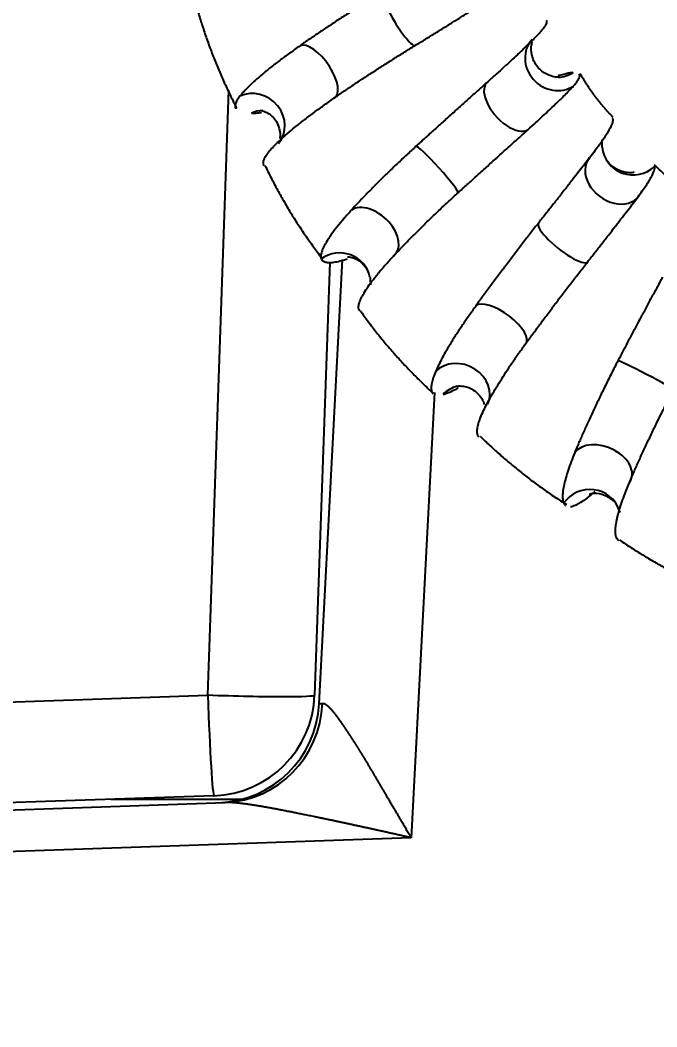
# Model space of a CAD drawing. Header units: millimetres. Extents: x 6110 to 6704, y -2661 to -1821.
# Drawn here: x 6585.83 to 6593.45, y -2432.58 to -2420.53 of the extents above; entities that cross this region are included whole.
import ezdxf

# ---------------------------------------------------------------- set-up
doc = ezdxf.new("R2010")
doc.units = ezdxf.units.MM
doc.header["$LTSCALE"] = 0.1
doc.linetypes.add('HIDDEN2', pattern=[4.7625, 3.175, -1.5875])
doc.layers.add('1', color=4, linetype='HIDDEN2', lineweight=13)
doc.layers.add('DIM', color=3, linetype='Continuous', lineweight=9)
doc.styles.get("Standard").update_dxf_attribs({"font": 'arial.ttf'})
doc.dimstyles.new('ISO-25', dxfattribs={"dimtxt": 2.5, "dimasz": 2.5, "dimexe": 1.25, "dimexo": 0.625, "dimtad": 1, "dimlfac": 5, "dimtxsty": 'Standard', "dimcen": 2.5, "dimadec": 0, "dimazin": 0, "dimtfac": 1, "dimtmove": 0, "dimatfit": 3, "dimfxl": 1, "dimarcsym": 0})

# ---------------------------------------------------------------- blocks, each defined once
blk = doc.blocks.new('*D44')
at = {"layer": 'Defpoints', "color": 0, "transparency": 16777216}
for p in [(6511.558, -2398.849), (6619.617, -2532.542), (6619.617, -2547.836)]:
    blk.add_point(p, dxfattribs=at)
at = {"layer": 'DIM', "color": 0, "lineweight": -2, "transparency": 16777216}
for p, q in [((6511.558, -2399.474), (6511.558, -2549.086)), ((6619.617, -2533.167), (6619.617, -2549.086)), ((6516.558, -2547.836), (6614.617, -2547.836))]:
    blk.add_line(p, q, dxfattribs=at)
at = {"layer": 'DIM', "color": 0, "transparency": 16777216}
for points in [[(6516.558, -2547.003), (6516.558, -2548.669), (6511.558, -2547.836)], [(6614.617, -2547.003), (6614.617, -2548.669), (6619.617, -2547.836)]]:
    blk.add_solid(points, dxfattribs=at)
at = {"layer": 'DIM', "color": 0, "transparency": 16777216, "insert": (6565.588, -2544.206), "char_height": 5, "attachment_point": 5, "bg_fill": 3, "box_fill_scale": 1.1, "bg_fill_color": 256, "bg_fill_true_color": 13158600, "bg_fill_transparency": 0}
blk.add_mtext('432,2', dxfattribs=at)

msp = doc.modelspace()

# ---------------------------------------------------------------- hatches: boundary and pattern name
at = {"layer": 'DIM'}
h = msp.add_hatch(dxfattribs=at)
h.set_pattern_fill('ANSI31', color=2)
edge = h.paths.add_edge_path()
edge.add_line((6619.617, -2595.98), (6619.617, -1962.206))
edge.add_line((6634.617, -1966.11), (6619.617, -1966.11))
edge.add_line((6634.617, -2610.98), (6634.617, -1966.11))
edge.add_line((6634.617, -2610.98), (6184.457, -2610.98))
edge.add_line((6619.617, -2595.98), (6184.457, -2595.98))
edge.add_line((6184.457, -2610.98), (6184.457, -2595.98))

# ---------------------------------------------------------------- linework, layer by layer
at = {"layer": '1', "color": 7, "linetype": 'Continuous', "lineweight": -3}
for p, q in [((6592.271, -2421.214), (6592.269, -2421.214)), ((6588.073, -2428.607), (6588.325, -2421.371)), ((6589.534, -2423.428), (6589.353, -2428.607)), ((6589.407, -2428.713), (6589.686, -2423.395)), ((6591.06, -2424.913), (6591.059, -2424.913)), ((6590.789, -2424.987), (6590.51, -2430.315)), ((6542.084, -2430.213), (6588.073, -2428.607)), ((6588.147, -2429.812), (6542.158, -2431.418)), ((6542.851, -2431.48), (6588.283, -2429.894)), ((6586.912, -2429.855), (6588.479, -2429.855)), ((6590.51, -2430.315), (6542.842, -2431.98))]:
    msp.add_line(p, q, dxfattribs=at)
for centre, end in [((6588.104, -2428.563), 358), ((6588.159, -2428.647), 357)]:
    msp.add_arc(centre, 1.25, 272, end, dxfattribs=at)
for centre, major_axis, ratio, start_param, end_param in [((6590.362, -2420.514), (0.195, -0.32), 0.170261, 3.117805, 6.266285), ((6589.38, -2421.152), (0.214, -0.308), 0.431989, 6.214236, 9.336322), ((6592.231, -2421.017), (0.275, -0.255), 0.912698, 3.141985, 6.066015), ((6592.254, -2420.839), (-0.015, 0.375), 0.970753, 3.141966, 3.654441), ((6591.667, -2421.554), (0.25, -0.279), 0.510685, 3.057272, 6.217631), ((6588.635, -2421.766), (0.288, -0.24), 0.91804, 6.280024, 9.013777), ((6588.74, -2421.988), (-0.008, 0.375), 0.91914, 0.003254, 0.40393), ((6590.818, -2422.319), (0.252, -0.278), 0.07939, 6.269675, 9.409437), ((6593.166, -2422.012), (0.373, 0.04), 0.990036, 3.139235, 5.361097), ((6592.934, -2422.411), (0.297, -0.229), 0.760283, 2.998728, 6.172296), ((6590.041, -2423.082), (0.276, -0.254), 0.634946, 6.156154, 9.271965), ((6592.327, -2423.19), (0.295, -0.232), 0.248989, 3.106574, 6.255038), ((6589.649, -2423.685), (0.366, 0.08), 0.983504, 6.282186, 8.263334), ((6591.58, -2424.178), (0.303, -0.22), 0.388475, 6.223248, 9.350492), ((6591.085, -2424.972), (0.341, -0.156), 0.859711, 0.000166, 2.825159), ((6593.316, -2424.781), (0.333, -0.173), 0.038319, 6.274939, 9.411703), ((6591.146, -2425.278), (-0.087, 0.365), 0.954281, 0.000129, 0.549041), ((6592.794, -2425.883), (0.346, -0.144), 0.661874, 6.150664, 9.267589), ((6592.642, -2426.514), (0.356, 0.119), 0.974762, 6.282627, 8.509106), ((6588.104, -2428.563), (0.044, -1.249), 0.025914, 4.746412, 6.283185), ((6588.104, -2428.563), (-1.249, 0.044), 0.03575, 1.547331, 3.141593), ((6588.239, -2428.644), (-0.044, 1.249), 0.96775, 3.141593, 4.628612)]:
    msp.add_ellipse(centre, major_axis=major_axis, ratio=ratio, start_param=start_param, end_param=end_param, dxfattribs=at)
for points, knots in [([(6590.169, -2420.193), (6590.125, -2420.219), (6590.082, -2420.245), (6589.996, -2420.299), (6589.91, -2420.352), (6589.782, -2420.433), (6589.698, -2420.488), (6589.645, -2420.522), (6589.635, -2420.529), (6589.613, -2420.543), (6589.603, -2420.55), (6589.572, -2420.57), (6589.551, -2420.584), (6589.489, -2420.625), (6589.408, -2420.679), (6589.291, -2420.759), (6589.215, -2420.811), (6589.178, -2420.837)], [0, 0, 0, 0, 0.125, 0.125, 0.25, 0.375, 0.5, 0.5, 0.53125, 0.53125, 0.5625, 0.5625, 0.625, 0.625, 0.75, 0.875, 1, 1, 1, 1]), ([(6590.556, -2420.834), (6590.599, -2420.809), (6590.64, -2420.783), (6590.722, -2420.733), (6590.803, -2420.683), (6590.92, -2420.611), (6590.996, -2420.563), (6591.042, -2420.534), (6591.051, -2420.528), (6591.07, -2420.517), (6591.079, -2420.511), (6591.106, -2420.494), (6591.124, -2420.482), (6591.177, -2420.449), (6591.245, -2420.406), (6591.341, -2420.344), (6591.401, -2420.305), (6591.429, -2420.287)], [0, 0, 0, 0, 0.125, 0.125, 0.25, 0.375, 0.5, 0.5, 0.53125, 0.53125, 0.5625, 0.5625, 0.625, 0.625, 0.75, 0.875, 1, 1, 1, 1]), ([(6592.126, -2420.532), (6592.127, -2420.535), (6592.128, -2420.538), (6592.129, -2420.543), (6592.129, -2420.544), (6592.129, -2420.548), (6592.129, -2420.549), (6592.129, -2420.555), (6592.128, -2420.559), (6592.125, -2420.571), (6592.117, -2420.59), (6592.096, -2420.623), (6592.076, -2420.649), (6592.058, -2420.669), (6592.049, -2420.68), (6592.039, -2420.691), (6592.031, -2420.699), (6592.028, -2420.703), (6592.024, -2420.707)], [0, 0, 0, 0, 0.097493, 0.097493, 0.142618, 0.142618, 0.187743, 0.187743, 0.277994, 0.277994, 0.458496, 0.638997, 0.819499, 0.819499, 0.909749, 0.954875, 0.954875, 1, 1, 1, 1]), ([(6592.024, -2420.707), (6592.009, -2420.722), (6591.976, -2420.756), (6591.919, -2420.812), (6591.876, -2420.854), (6591.847, -2420.882), (6591.841, -2420.887), (6591.829, -2420.898), (6591.812, -2420.915), (6591.793, -2420.933), (6591.755, -2420.968), (6591.703, -2421.017), (6591.618, -2421.095), (6591.557, -2421.15), (6591.511, -2421.192), (6591.495, -2421.206), (6591.462, -2421.235), (6591.446, -2421.25), (6591.429, -2421.265)], [0, 0, 0, 0, 0.125, 0.25, 0.375, 0.375, 0.40625, 0.40625, 0.4375, 0.5, 0.5, 0.625, 0.75, 0.875, 0.875, 0.9375, 0.9375, 1, 1, 1, 1]), ([(6592.269, -2421.214), (6592.259, -2421.217), (6592.228, -2421.214), (6592.126, -2421.186), (6592.009, -2421.095), (6591.944, -2420.954), (6591.944, -2420.844), (6591.954, -2420.802), (6591.957, -2420.79)], [0, 0, 0, 0, 0.168534, 0.336873, 0.530897, 0.750054, 0.92501, 1, 1, 1, 1]), ([(6589.178, -2420.837), (6589.135, -2420.868), (6589.092, -2420.898), (6589.011, -2420.957), (6588.933, -2421.015), (6588.861, -2421.071), (6588.809, -2421.111), (6588.793, -2421.125), (6588.768, -2421.145), (6588.76, -2421.152), (6588.744, -2421.165), (6588.736, -2421.171), (6588.698, -2421.204), (6588.64, -2421.253), (6588.591, -2421.299), (6588.546, -2421.343), (6588.526, -2421.364), (6588.503, -2421.389), (6588.498, -2421.394), (6588.489, -2421.404), (6588.485, -2421.408), (6588.473, -2421.423), (6588.466, -2421.432), (6588.459, -2421.441)], [0, 0, 0, 0, 0.125, 0.125, 0.25, 0.375, 0.375, 0.4375, 0.4375, 0.46875, 0.46875, 0.5, 0.5, 0.625, 0.75, 0.75, 0.875, 0.875, 0.90625, 0.90625, 0.9375, 0.9375, 1, 1, 1, 1]), ([(6589.584, -2421.465), (6589.622, -2421.439), (6589.697, -2421.387), (6589.814, -2421.309), (6589.933, -2421.229), (6590.015, -2421.176), (6590.067, -2421.142), (6590.077, -2421.136), (6590.098, -2421.122), (6590.108, -2421.115), (6590.14, -2421.095), (6590.161, -2421.082), (6590.223, -2421.042), (6590.306, -2420.989), (6590.431, -2420.911), (6590.515, -2420.86), (6590.556, -2420.834)], [0, 0, 0, 0, 0.125, 0.25, 0.375, 0.5, 0.5, 0.53125, 0.53125, 0.5625, 0.5625, 0.625, 0.625, 0.75, 0.875, 1, 1, 1, 1]), ([(6592.446, -2421.159), (6592.432, -2421.16), (6592.403, -2421.164), (6592.349, -2421.176), (6592.307, -2421.187), (6592.279, -2421.195), (6592.274, -2421.196), (6592.268, -2421.198)], [0, 0, 0, 0, 0.309215, 0.618429, 0.927644, 0.927644, 1, 1, 1, 1]), ([(6592.449, -2421.32), (6592.462, -2421.306), (6592.484, -2421.279), (6592.509, -2421.244), (6592.518, -2421.225), (6592.522, -2421.214), (6592.523, -2421.212), (6592.524, -2421.207), (6592.526, -2421.201), (6592.526, -2421.196), (6592.526, -2421.186), (6592.524, -2421.18), (6592.521, -2421.175)], [0, 0, 0, 0, 0.201618, 0.403235, 0.604853, 0.604853, 0.655257, 0.655257, 0.705661, 0.80647, 0.80647, 1, 1, 1, 1]), ([(6591.429, -2421.265), (6591.396, -2421.294), (6591.363, -2421.324), (6591.295, -2421.384), (6591.226, -2421.446), (6591.12, -2421.541), (6591.048, -2421.606), (6591.002, -2421.647), (6590.993, -2421.656), (6590.974, -2421.672), (6590.946, -2421.697), (6590.919, -2421.722), (6590.863, -2421.772), (6590.789, -2421.839), (6590.678, -2421.94), (6590.603, -2422.007), (6590.566, -2422.041)], [0, 0, 0, 0, 0.125, 0.125, 0.25, 0.375, 0.5, 0.5, 0.53125, 0.53125, 0.5625, 0.625, 0.625, 0.75, 0.875, 1, 1, 1, 1]), ([(6591.907, -2421.841), (6591.938, -2421.812), (6591.999, -2421.758), (6592.083, -2421.68), (6592.162, -2421.607), (6592.21, -2421.561), (6592.239, -2421.533), (6592.245, -2421.528), (6592.256, -2421.517), (6592.273, -2421.501), (6592.288, -2421.485), (6592.319, -2421.455), (6592.358, -2421.416), (6592.408, -2421.365), (6592.436, -2421.335), (6592.449, -2421.32)], [0, 0, 0, 0, 0.125, 0.25, 0.375, 0.5, 0.5, 0.53125, 0.53125, 0.5625, 0.625, 0.625, 0.75, 0.875, 1, 1, 1, 1]), ([(6588.459, -2421.441), (6588.445, -2421.458), (6588.422, -2421.491), (6588.41, -2421.52), (6588.402, -2421.547), (6588.4, -2421.559), (6588.401, -2421.573), (6588.402, -2421.576), (6588.403, -2421.581), (6588.404, -2421.585), (6588.406, -2421.59), (6588.406, -2421.592)], [0, 0, 0, 0, 0.270701, 0.541402, 0.541402, 0.812103, 0.812103, 0.879778, 0.879778, 0.947453, 1, 1, 1, 1]), ([(6588.822, -2422.087), (6588.838, -2422.068), (6588.875, -2422.028), (6588.92, -2421.985), (6588.97, -2421.939), (6588.997, -2421.915), (6589.055, -2421.865), (6589.085, -2421.839), (6589.15, -2421.786), (6589.218, -2421.732), (6589.293, -2421.675), (6589.351, -2421.632), (6589.371, -2421.617), (6589.402, -2421.595), (6589.412, -2421.587), (6589.433, -2421.572), (6589.444, -2421.565), (6589.496, -2421.527), (6589.54, -2421.496), (6589.584, -2421.465)], [0, 0, 0, 0, 0.125, 0.25, 0.25, 0.375, 0.375, 0.5, 0.5, 0.625, 0.75, 0.75, 0.8125, 0.8125, 0.84375, 0.84375, 0.875, 0.875, 1, 1, 1, 1]), ([(6588.597, -2421.646), (6588.619, -2421.645), (6588.657, -2421.642), (6588.7, -2421.637), (6588.717, -2421.634)], [0, 0, 0, 0, 0.612087, 1, 1, 1, 1]), ([(6588.715, -2421.611), (6588.716, -2421.612), (6588.723, -2421.615), (6588.777, -2421.625), (6588.898, -2421.72), (6588.944, -2421.862), (6588.939, -2421.93), (6588.936, -2421.948)], [0, 0, 0, 0, 0.101126, 0.334039, 0.590184, 0.876158, 1, 1, 1, 1]), ([(6592.921, -2421.731), (6592.921, -2421.739), (6592.918, -2421.757), (6592.905, -2421.792), (6592.891, -2421.821), (6592.878, -2421.844), (6592.874, -2421.852), (6592.864, -2421.869), (6592.859, -2421.878), (6592.842, -2421.905), (6592.818, -2421.943), (6592.774, -2422.006), (6592.723, -2422.076), (6592.685, -2422.127), (6592.664, -2422.153)], [0, 0, 0, 0, 0.125, 0.25, 0.375, 0.375, 0.4375, 0.4375, 0.5, 0.5, 0.625, 0.75, 0.875, 1, 1, 1, 1]), ([(6592.915, -2421.706), (6592.916, -2421.707), (6592.917, -2421.709), (6592.919, -2421.712), (6592.919, -2421.714), (6592.92, -2421.717), (6592.921, -2421.722), (6592.922, -2421.727), (6592.921, -2421.731)], [0, 0, 0, 0, 0.25553, 0.25553, 0.441648, 0.441648, 0.627765, 1, 1, 1, 1]), ([(6591.069, -2422.597), (6591.106, -2422.564), (6591.143, -2422.531), (6591.216, -2422.465), (6591.289, -2422.399), (6591.397, -2422.301), (6591.469, -2422.236), (6591.513, -2422.196), (6591.522, -2422.188), (6591.54, -2422.172), (6591.549, -2422.164), (6591.576, -2422.14), (6591.593, -2422.124), (6591.645, -2422.077), (6591.714, -2422.015), (6591.813, -2421.926), (6591.876, -2421.869), (6591.907, -2421.841)], [0, 0, 0, 0, 0.125, 0.125, 0.25, 0.375, 0.5, 0.5, 0.53125, 0.53125, 0.5625, 0.5625, 0.625, 0.625, 0.75, 0.875, 1, 1, 1, 1]), ([(6592.793, -2422.052), (6592.792, -2422.018), (6592.793, -2421.986), (6592.796, -2421.966), (6592.796, -2421.963)], [0, 0, 0, 0, 0.853285, 1, 1, 1, 1]), ([(6588.747, -2422.273), (6588.745, -2422.269), (6588.739, -2422.256), (6588.738, -2422.24), (6588.742, -2422.216), (6588.746, -2422.202), (6588.755, -2422.184), (6588.756, -2422.18), (6588.76, -2422.172), (6588.767, -2422.16), (6588.775, -2422.148), (6588.792, -2422.123), (6588.806, -2422.105), (6588.822, -2422.087)], [0, 0, 0, 0, 0.090082, 0.317561, 0.317561, 0.545041, 0.545041, 0.601911, 0.601911, 0.658781, 0.77252, 0.77252, 1, 1, 1, 1]), ([(6590.566, -2422.041), (6590.529, -2422.075), (6590.492, -2422.109), (6590.419, -2422.176), (6590.348, -2422.243), (6590.244, -2422.342), (6590.177, -2422.407), (6590.136, -2422.448), (6590.128, -2422.456), (6590.111, -2422.472), (6590.103, -2422.48), (6590.079, -2422.505), (6590.063, -2422.521), (6590.016, -2422.568), (6589.956, -2422.63), (6589.871, -2422.719), (6589.818, -2422.777), (6589.792, -2422.805)], [0, 0, 0, 0, 0.125, 0.125, 0.25, 0.375, 0.5, 0.5, 0.53125, 0.53125, 0.5625, 0.5625, 0.625, 0.625, 0.75, 0.875, 1, 1, 1, 1]), ([(6592.664, -2422.153), (6592.644, -2422.179), (6592.601, -2422.234), (6592.531, -2422.323), (6592.482, -2422.386), (6592.444, -2422.435), (6592.431, -2422.451), (6592.405, -2422.485), (6592.391, -2422.502), (6592.351, -2422.553), (6592.297, -2422.622), (6592.212, -2422.73), (6592.154, -2422.804), (6592.095, -2422.879), (6592.065, -2422.917), (6592.035, -2422.955)], [0, 0, 0, 0, 0.125, 0.25, 0.375, 0.375, 0.4375, 0.4375, 0.5, 0.5, 0.625, 0.75, 0.875, 0.875, 1, 1, 1, 1]), ([(6593.177, -2422.352), (6593.177, -2422.352), (6593.176, -2422.352), (6593.16, -2422.357), (6593.078, -2422.359), (6592.96, -2422.321), (6592.889, -2422.26), (6592.862, -2422.223)], [0, 0, 0, 0, 0.023658, 0.280869, 0.502718, 0.751451, 1, 1, 1, 1]), ([(6593.21, -2422.664), (6593.229, -2422.639), (6593.264, -2422.591), (6593.31, -2422.526), (6593.336, -2422.487), (6593.351, -2422.463), (6593.354, -2422.459), (6593.359, -2422.45), (6593.362, -2422.445), (6593.37, -2422.432), (6593.374, -2422.424), (6593.388, -2422.4), (6593.403, -2422.37), (6593.418, -2422.333), (6593.425, -2422.303), (6593.424, -2422.288), (6593.423, -2422.282)], [0, 0, 0, 0, 0.125, 0.25, 0.375, 0.375, 0.40625, 0.40625, 0.4375, 0.4375, 0.5, 0.5, 0.625, 0.75, 0.875, 1, 1, 1, 1]), ([(6590.295, -2423.356), (6590.321, -2423.327), (6590.375, -2423.269), (6590.462, -2423.18), (6590.523, -2423.118), (6590.586, -2423.055), (6590.618, -2423.023), (6590.667, -2422.975), (6590.684, -2422.958), (6590.718, -2422.926), (6590.735, -2422.91), (6590.785, -2422.861), (6590.854, -2422.795), (6590.925, -2422.73), (6590.996, -2422.664), (6591.032, -2422.631), (6591.069, -2422.597)], [0, 0, 0, 0, 0.125, 0.25, 0.375, 0.375, 0.5, 0.5, 0.5625, 0.5625, 0.625, 0.625, 0.75, 0.875, 0.875, 1, 1, 1, 1]), ([(6592.621, -2423.423), (6592.65, -2423.386), (6592.707, -2423.313), (6592.79, -2423.207), (6592.87, -2423.104), (6592.921, -2423.038), (6592.953, -2422.998), (6592.959, -2422.99), (6592.971, -2422.973), (6592.978, -2422.966), (6592.996, -2422.942), (6593.008, -2422.926), (6593.043, -2422.88), (6593.089, -2422.821), (6593.152, -2422.739), (6593.191, -2422.688), (6593.21, -2422.664)], [0, 0, 0, 0, 0.125, 0.25, 0.375, 0.5, 0.5, 0.53125, 0.53125, 0.5625, 0.5625, 0.625, 0.625, 0.75, 0.875, 1, 1, 1, 1]), ([(6589.792, -2422.805), (6589.76, -2422.84), (6589.73, -2422.875), (6589.673, -2422.941), (6589.647, -2422.973), (6589.598, -2423.035), (6589.576, -2423.064), (6589.551, -2423.099), (6589.546, -2423.106), (6589.537, -2423.12), (6589.523, -2423.14), (6589.51, -2423.16), (6589.487, -2423.197), (6589.461, -2423.243), (6589.444, -2423.283), (6589.435, -2423.31), (6589.433, -2423.318), (6589.43, -2423.33), (6589.43, -2423.334), (6589.428, -2423.342), (6589.428, -2423.346), (6589.427, -2423.364), (6589.428, -2423.376), (6589.432, -2423.386)], [0, 0, 0, 0, 0.125, 0.125, 0.25, 0.25, 0.375, 0.375, 0.40625, 0.40625, 0.4375, 0.5, 0.5, 0.625, 0.75, 0.75, 0.8125, 0.8125, 0.84375, 0.84375, 0.875, 0.875, 1, 1, 1, 1]), ([(6592.035, -2422.955), (6592.002, -2422.997), (6591.97, -2423.038), (6591.905, -2423.121), (6591.841, -2423.204), (6591.776, -2423.288), (6591.712, -2423.372), (6591.68, -2423.415), (6591.64, -2423.468), (6591.632, -2423.478), (6591.616, -2423.5), (6591.592, -2423.531), (6591.568, -2423.563), (6591.521, -2423.626), (6591.46, -2423.708), (6591.4, -2423.79), (6591.341, -2423.87), (6591.312, -2423.91), (6591.283, -2423.949)], [0, 0, 0, 0, 0.125, 0.125, 0.25, 0.375, 0.375, 0.5, 0.5, 0.53125, 0.53125, 0.5625, 0.625, 0.625, 0.75, 0.875, 0.875, 1, 1, 1, 1]), ([(6589.432, -2423.386), (6589.436, -2423.397), (6589.448, -2423.414), (6589.471, -2423.424), (6589.492, -2423.428), (6589.5, -2423.43), (6589.513, -2423.431), (6589.517, -2423.431), (6589.526, -2423.431), (6589.53, -2423.431), (6589.554, -2423.431), (6589.576, -2423.429), (6589.623, -2423.421), (6589.649, -2423.415), (6589.699, -2423.402), (6589.723, -2423.395), (6589.748, -2423.387)], [0, 0, 0, 0, 0.172898, 0.345796, 0.345796, 0.432245, 0.432245, 0.47547, 0.47547, 0.518695, 0.518695, 0.691593, 0.691593, 0.864491, 0.864491, 1, 1, 1, 1]), ([(6589.747, -2423.364), (6589.747, -2423.364), (6589.751, -2423.364), (6589.793, -2423.364), (6589.912, -2423.416), (6589.975, -2423.501), (6589.995, -2423.544)], [0, 0, 0, 0, 0.091102, 0.387887, 0.698162, 1, 1, 1, 1]), ([(6589.879, -2423.976), (6589.878, -2423.963), (6589.88, -2423.935), (6589.892, -2423.9), (6589.905, -2423.87), (6589.91, -2423.86), (6589.918, -2423.843), (6589.921, -2423.838), (6589.927, -2423.827), (6589.93, -2423.821), (6589.947, -2423.792), (6589.962, -2423.767), (6589.997, -2423.714), (6590.017, -2423.686), (6590.061, -2423.627), (6590.086, -2423.597), (6590.119, -2423.556), (6590.126, -2423.548), (6590.139, -2423.531), (6590.16, -2423.506), (6590.183, -2423.481), (6590.228, -2423.429), (6590.26, -2423.393), (6590.295, -2423.356)], [0, 0, 0, 0, 0.125, 0.25, 0.25, 0.3125, 0.3125, 0.34375, 0.34375, 0.375, 0.375, 0.5, 0.5, 0.625, 0.625, 0.75, 0.75, 0.78125, 0.78125, 0.8125, 0.875, 0.875, 1, 1, 1, 1]), ([(6591.877, -2424.405), (6591.906, -2424.365), (6591.935, -2424.326), (6591.995, -2424.245), (6592.055, -2424.164), (6592.116, -2424.082), (6592.163, -2424.02), (6592.186, -2423.988), (6592.21, -2423.957), (6592.226, -2423.936), (6592.234, -2423.925), (6592.274, -2423.873), (6592.305, -2423.831), (6592.369, -2423.748), (6592.432, -2423.666), (6592.495, -2423.584), (6592.558, -2423.503), (6592.589, -2423.463), (6592.621, -2423.423)], [0, 0, 0, 0, 0.125, 0.125, 0.25, 0.375, 0.375, 0.4375, 0.46875, 0.46875, 0.5, 0.5, 0.625, 0.625, 0.75, 0.875, 0.875, 1, 1, 1, 1]), ([(6593.518, -2423.607), (6593.497, -2423.644), (6593.455, -2423.72), (6593.391, -2423.838), (6593.347, -2423.919), (6593.313, -2423.982), (6593.297, -2424.013), (6593.28, -2424.045), (6593.268, -2424.066), (6593.263, -2424.076), (6593.234, -2424.13), (6593.188, -2424.216), (6593.12, -2424.345), (6593.051, -2424.476), (6593.006, -2424.564), (6592.983, -2424.608)], [0, 0, 0, 0, 0.125, 0.25, 0.375, 0.375, 0.4375, 0.46875, 0.46875, 0.5, 0.5, 0.625, 0.75, 0.875, 1, 1, 1, 1]), ([(6591.283, -2423.949), (6591.255, -2423.989), (6591.227, -2424.028), (6591.174, -2424.104), (6591.123, -2424.178), (6591.076, -2424.25), (6591.042, -2424.302), (6591.025, -2424.328), (6591.009, -2424.354), (6590.999, -2424.371), (6590.994, -2424.379), (6590.968, -2424.421), (6590.929, -2424.486), (6590.879, -2424.575), (6590.837, -2424.658), (6590.813, -2424.708), (6590.803, -2424.732)], [0, 0, 0, 0, 0.125, 0.125, 0.25, 0.375, 0.375, 0.4375, 0.46875, 0.46875, 0.5, 0.5, 0.625, 0.75, 0.875, 1, 1, 1, 1]), ([(6589.891, -2424.009), (6589.891, -2424.009), (6589.89, -2424.008), (6589.884, -2423.999), (6589.88, -2423.988), (6589.879, -2423.976)], [0, 0, 0, 0, 0.069757, 0.069757, 1, 1, 1, 1]), ([(6591.375, -2425.203), (6591.387, -2425.178), (6591.413, -2425.126), (6591.444, -2425.069), (6591.469, -2425.024), (6591.478, -2425.009), (6591.496, -2424.978), (6591.505, -2424.962), (6591.534, -2424.914), (6591.575, -2424.848), (6591.641, -2424.744), (6591.69, -2424.672), (6591.727, -2424.617), (6591.747, -2424.589), (6591.767, -2424.56), (6591.78, -2424.541), (6591.787, -2424.532), (6591.821, -2424.483), (6591.849, -2424.445), (6591.877, -2424.405)], [0, 0, 0, 0, 0.125, 0.25, 0.25, 0.3125, 0.3125, 0.375, 0.375, 0.5, 0.625, 0.75, 0.75, 0.8125, 0.84375, 0.84375, 0.875, 0.875, 1, 1, 1, 1]), ([(6592.983, -2424.608), (6592.957, -2424.658), (6592.931, -2424.708), (6592.881, -2424.807), (6592.832, -2424.905), (6592.785, -2425.002), (6592.75, -2425.074), (6592.739, -2425.097), (6592.722, -2425.133), (6592.716, -2425.145), (6592.705, -2425.169), (6592.699, -2425.18), (6592.672, -2425.239), (6592.65, -2425.285), (6592.609, -2425.375), (6592.57, -2425.462), (6592.534, -2425.546), (6592.508, -2425.607), (6592.495, -2425.637), (6592.483, -2425.666), (6592.475, -2425.686), (6592.471, -2425.695), (6592.467, -2425.705)], [0, 0, 0, 0, 0.125, 0.125, 0.25, 0.375, 0.375, 0.4375, 0.4375, 0.46875, 0.46875, 0.5, 0.5, 0.625, 0.625, 0.75, 0.875, 0.875, 0.9375, 0.96875, 0.96875, 1, 1, 1, 1]), ([(6590.803, -2424.732), (6590.791, -2424.759), (6590.771, -2424.81), (6590.759, -2424.854), (6590.752, -2424.884), (6590.751, -2424.894), (6590.749, -2424.907), (6590.749, -2424.912), (6590.748, -2424.92), (6590.748, -2424.924), (6590.748, -2424.944), (6590.751, -2424.972), (6590.762, -2424.992), (6590.77, -2424.999), (6590.77, -2425), (6590.77, -2425)], [0, 0, 0, 0, 0.199646, 0.399292, 0.399292, 0.499115, 0.499115, 0.549027, 0.549027, 0.598938, 0.598938, 0.798584, 0.99823, 0.99823, 1, 1, 1, 1]), ([(6591.059, -2424.913), (6591.067, -2424.907), (6591.099, -2424.906), (6591.239, -2424.929), (6591.349, -2425.036), (6591.378, -2425.108), (6591.384, -2425.129)], [0, 0, 0, 0, 0.254307, 0.527469, 0.842976, 1, 1, 1, 1]), ([(6590.89, -2425.01), (6590.909, -2425.005), (6590.951, -2424.99), (6590.999, -2424.968), (6591.039, -2424.949), (6591.052, -2424.942), (6591.068, -2424.933), (6591.069, -2424.933), (6591.071, -2424.932)], [0, 0, 0, 0, 0.392177, 0.784353, 0.784353, 0.980442, 0.980442, 1, 1, 1, 1]), ([(6593.124, -2426.056), (6593.141, -2426.017), (6593.175, -2425.937), (6593.213, -2425.852), (6593.252, -2425.765), (6593.273, -2425.72), (6593.299, -2425.663), (6593.304, -2425.652), (6593.315, -2425.629), (6593.331, -2425.594), (6593.348, -2425.559), (6593.381, -2425.489), (6593.427, -2425.394), (6593.474, -2425.298), (6593.51, -2425.225), (6593.523, -2425.201), (6593.547, -2425.152), (6593.56, -2425.127), (6593.597, -2425.053), (6593.623, -2425.003), (6593.649, -2424.953)], [0, 0, 0, 0, 0.125, 0.25, 0.25, 0.375, 0.375, 0.40625, 0.40625, 0.4375, 0.5, 0.5, 0.625, 0.75, 0.75, 0.8125, 0.8125, 0.875, 0.875, 1, 1, 1, 1]), ([(6591.324, -2425.523), (6591.322, -2425.521), (6591.321, -2425.52), (6591.318, -2425.517), (6591.316, -2425.515), (6591.313, -2425.51), (6591.311, -2425.508), (6591.304, -2425.495), (6591.297, -2425.471), (6591.298, -2425.439), (6591.303, -2425.402), (6591.307, -2425.382), (6591.315, -2425.354), (6591.317, -2425.348), (6591.321, -2425.336), (6591.327, -2425.319), (6591.334, -2425.3), (6591.349, -2425.261), (6591.361, -2425.233), (6591.375, -2425.203)], [0, 0, 0, 0, 0.029663, 0.029663, 0.07377, 0.07377, 0.117876, 0.117876, 0.294301, 0.470725, 0.470725, 0.64715, 0.64715, 0.691257, 0.691257, 0.735363, 0.823575, 0.823575, 1, 1, 1, 1]), ([(6592.467, -2425.705), (6592.451, -2425.743), (6592.423, -2425.816), (6592.387, -2425.917), (6592.368, -2425.978), (6592.357, -2426.015), (6592.355, -2426.022), (6592.352, -2426.037), (6592.346, -2426.058), (6592.341, -2426.078), (6592.333, -2426.116), (6592.324, -2426.164), (6592.321, -2426.205), (6592.32, -2426.242), (6592.321, -2426.258), (6592.324, -2426.277), (6592.324, -2426.28), (6592.326, -2426.287), (6592.328, -2426.297), (6592.331, -2426.306), (6592.334, -2426.311)], [0, 0, 0, 0, 0.125, 0.25, 0.375, 0.375, 0.40625, 0.40625, 0.4375, 0.5, 0.5, 0.625, 0.75, 0.75, 0.875, 0.875, 0.90625, 0.90625, 0.9375, 1, 1, 1, 1]), ([(6592.958, -2426.705), (6592.955, -2426.692), (6592.952, -2426.662), (6592.953, -2426.625), (6592.957, -2426.584), (6592.96, -2426.561), (6592.966, -2426.531), (6592.967, -2426.525), (6592.97, -2426.512), (6592.974, -2426.493), (6592.979, -2426.473), (6592.989, -2426.432), (6593.006, -2426.374), (6593.027, -2426.309), (6593.051, -2426.242), (6593.064, -2426.207), (6593.092, -2426.133), (6593.108, -2426.095), (6593.124, -2426.056)], [0, 0, 0, 0, 0.125, 0.25, 0.25, 0.375, 0.375, 0.40625, 0.40625, 0.4375, 0.5, 0.5, 0.625, 0.75, 0.75, 0.875, 0.875, 1, 1, 1, 1]), ([(6592.414, -2426.353), (6592.415, -2426.353), (6592.415, -2426.353), (6592.43, -2426.351), (6592.445, -2426.347), (6592.476, -2426.335), (6592.511, -2426.319), (6592.55, -2426.295), (6592.581, -2426.274), (6592.592, -2426.266), (6592.608, -2426.254), (6592.614, -2426.25), (6592.625, -2426.241), (6592.631, -2426.237), (6592.66, -2426.214), (6592.684, -2426.194), (6592.71, -2426.172)], [0, 0, 0, 0, 0.012587, 0.012587, 0.21007, 0.21007, 0.407552, 0.605035, 0.605035, 0.703776, 0.703776, 0.753147, 0.753147, 0.802517, 0.802517, 1, 1, 1, 1]), ([(6592.639, -2426.204), (6592.639, -2426.204), (6592.64, -2426.204), (6592.664, -2426.192), (6592.796, -2426.188), (6592.899, -2426.254), (6592.937, -2426.292)], [0, 0, 0, 0, 0.021594, 0.327587, 0.638128, 1, 1, 1, 1]), ([(6592.334, -2426.311), (6592.339, -2426.322), (6592.346, -2426.333), (6592.356, -2426.34), (6592.357, -2426.341)], [0, 0, 0, 0, 0.837521, 1, 1, 1, 1]), ([(6592.993, -2426.76), (6592.985, -2426.755), (6592.978, -2426.748), (6592.97, -2426.735), (6592.967, -2426.73), (6592.962, -2426.718), (6592.96, -2426.712), (6592.958, -2426.705)], [0, 0, 0, 0, 0.479232, 0.479232, 0.739616, 0.739616, 1, 1, 1, 1]), ([(6589.407, -2428.713), (6589.407, -2428.713), (6589.407, -2428.713), (6589.408, -2428.713), (6589.408, -2428.712), (6589.408, -2428.712), (6589.408, -2428.712), (6589.409, -2428.712), (6589.409, -2428.712), (6589.41, -2428.712), (6589.41, -2428.712), (6589.411, -2428.712), (6589.411, -2428.712), (6589.412, -2428.712), (6589.413, -2428.712), (6589.414, -2428.711), (6589.415, -2428.711), (6589.416, -2428.711), (6589.417, -2428.711), (6589.418, -2428.711), (6589.419, -2428.711), (6589.421, -2428.71), (6589.422, -2428.71), (6589.423, -2428.71), (6589.425, -2428.71), (6589.426, -2428.71), (6589.428, -2428.709), (6589.43, -2428.709), (6589.431, -2428.709), (6589.433, -2428.709), (6589.435, -2428.708), (6589.437, -2428.708), (6589.439, -2428.708), (6589.441, -2428.708), (6589.443, -2428.707), (6589.446, -2428.707), (6589.447, -2428.707), (6589.448, -2428.707)], [0, 0, 0, 0, 0.028371, 0.056754, 0.085148, 0.113554, 0.141971, 0.170399, 0.198839, 0.22729, 0.255753, 0.284227, 0.312714, 0.341211, 0.369721, 0.398243, 0.426776, 0.455321, 0.483878, 0.512447, 0.541029, 0.569622, 0.598227, 0.626845, 0.655475, 0.684117, 0.712771, 0.741438, 0.770117, 0.798808, 0.827512, 0.856228, 0.884957, 0.913699, 0.942453, 0.97122, 1, 1, 1, 1]), ([(6589.448, -2428.707), (6589.448, -2428.707), (6589.449, -2428.707), (6589.451, -2428.707), (6589.452, -2428.707), (6589.454, -2428.707), (6589.455, -2428.707), (6589.457, -2428.707), (6589.458, -2428.707), (6589.46, -2428.707), (6589.461, -2428.708), (6589.463, -2428.708), (6589.465, -2428.709), (6589.466, -2428.709), (6589.468, -2428.71), (6589.47, -2428.71), (6589.471, -2428.711), (6589.473, -2428.712), (6589.475, -2428.713), (6589.477, -2428.714), (6589.478, -2428.715), (6589.48, -2428.716), (6589.482, -2428.717), (6589.484, -2428.718), (6589.486, -2428.719), (6589.488, -2428.721), (6589.49, -2428.722), (6589.492, -2428.723), (6589.494, -2428.725), (6589.496, -2428.726), (6589.498, -2428.728), (6589.5, -2428.73), (6589.502, -2428.731), (6589.505, -2428.733), (6589.507, -2428.735), (6589.509, -2428.737), (6589.511, -2428.739), (6589.513, -2428.741), (6589.516, -2428.743), (6589.518, -2428.745), (6589.52, -2428.748), (6589.523, -2428.75), (6589.525, -2428.752), (6589.528, -2428.755), (6589.53, -2428.757), (6589.533, -2428.76), (6589.535, -2428.762), (6589.538, -2428.765), (6589.54, -2428.768), (6589.543, -2428.771), (6589.545, -2428.773), (6589.548, -2428.776), (6589.551, -2428.779), (6589.553, -2428.782), (6589.556, -2428.786), (6589.559, -2428.789), (6589.562, -2428.792), (6589.565, -2428.795), (6589.567, -2428.799), (6589.57, -2428.802), (6589.573, -2428.806), (6589.576, -2428.809), (6589.579, -2428.813), (6589.582, -2428.816), (6589.585, -2428.82), (6589.588, -2428.824), (6589.591, -2428.828), (6589.594, -2428.832), (6589.597, -2428.836), (6589.601, -2428.84), (6589.604, -2428.844), (6589.607, -2428.848), (6589.61, -2428.853), (6589.614, -2428.857), (6589.617, -2428.861), (6589.62, -2428.866), (6589.624, -2428.87), (6589.627, -2428.875), (6589.63, -2428.879), (6589.634, -2428.884), (6589.637, -2428.889), (6589.641, -2428.894), (6589.644, -2428.899), (6589.648, -2428.904), (6589.652, -2428.909), (6589.655, -2428.914), (6589.659, -2428.919), (6589.663, -2428.924), (6589.666, -2428.929), (6589.67, -2428.935), (6589.674, -2428.94), (6589.678, -2428.946), (6589.681, -2428.951), (6589.685, -2428.957), (6589.689, -2428.962), (6589.693, -2428.968), (6589.697, -2428.974), (6589.701, -2428.98), (6589.705, -2428.986), (6589.709, -2428.991), (6589.713, -2428.998), (6589.717, -2429.004), (6589.722, -2429.01), (6589.726, -2429.016), (6589.73, -2429.022), (6589.734, -2429.029), (6589.738, -2429.035), (6589.743, -2429.041), (6589.747, -2429.048), (6589.751, -2429.055), (6589.756, -2429.061), (6589.76, -2429.068), (6589.765, -2429.075), (6589.769, -2429.082), (6589.774, -2429.089), (6589.778, -2429.096), (6589.783, -2429.103), (6589.787, -2429.11), (6589.792, -2429.117), (6589.797, -2429.124), (6589.801, -2429.131), (6589.806, -2429.139), (6589.811, -2429.146), (6589.816, -2429.154), (6589.82, -2429.161), (6589.825, -2429.169), (6589.83, -2429.176), (6589.835, -2429.184), (6589.84, -2429.192), (6589.845, -2429.2), (6589.85, -2429.208), (6589.855, -2429.216), (6589.86, -2429.224), (6589.865, -2429.232), (6589.87, -2429.24), (6589.875, -2429.248), (6589.88, -2429.257), (6589.886, -2429.265), (6589.891, -2429.273), (6589.896, -2429.282), (6589.901, -2429.29), (6589.907, -2429.299), (6589.912, -2429.308), (6589.917, -2429.317), (6589.923, -2429.325), (6589.928, -2429.334), (6589.934, -2429.343), (6589.939, -2429.353), (6589.946, -2429.363), (6589.952, -2429.374), (6589.959, -2429.385), (6589.966, -2429.397), (6589.973, -2429.409), (6589.98, -2429.421), (6589.988, -2429.433), (6589.995, -2429.446), (6590.003, -2429.459), (6590.011, -2429.472), (6590.019, -2429.486), (6590.027, -2429.5), (6590.036, -2429.514), (6590.044, -2429.528), (6590.053, -2429.543), (6590.062, -2429.558), (6590.071, -2429.573), (6590.08, -2429.589), (6590.089, -2429.605), (6590.099, -2429.621), (6590.108, -2429.637), (6590.118, -2429.654), (6590.128, -2429.671), (6590.139, -2429.688), (6590.149, -2429.706), (6590.159, -2429.724), (6590.17, -2429.742), (6590.181, -2429.761), (6590.192, -2429.779), (6590.203, -2429.798), (6590.215, -2429.818), (6590.226, -2429.837), (6590.238, -2429.857), (6590.25, -2429.877), (6590.262, -2429.898), (6590.275, -2429.919), (6590.287, -2429.94), (6590.3, -2429.961), (6590.313, -2429.983), (6590.326, -2430.004), (6590.339, -2430.027), (6590.352, -2430.049), (6590.366, -2430.072), (6590.379, -2430.095), (6590.393, -2430.118), (6590.407, -2430.142), (6590.421, -2430.166), (6590.436, -2430.19), (6590.45, -2430.215), (6590.465, -2430.239), (6590.48, -2430.264), (6590.495, -2430.29), (6590.505, -2430.307), (6590.51, -2430.315)], [0, 0, 0, 0, 0.002402, 0.004808, 0.007218, 0.009633, 0.012053, 0.014477, 0.016907, 0.019343, 0.021785, 0.024233, 0.026688, 0.029149, 0.031618, 0.034094, 0.036578, 0.039069, 0.041569, 0.044078, 0.046595, 0.049122, 0.051658, 0.054203, 0.056758, 0.059323, 0.061899, 0.064485, 0.067083, 0.069691, 0.07231, 0.074941, 0.077584, 0.080239, 0.082906, 0.085586, 0.088278, 0.090984, 0.093702, 0.096434, 0.099179, 0.101938, 0.104711, 0.107498, 0.110299, 0.113115, 0.115946, 0.118792, 0.121653, 0.124529, 0.12742, 0.130327, 0.13325, 0.136189, 0.139144, 0.142116, 0.145103, 0.148108, 0.151129, 0.154167, 0.157223, 0.160295, 0.163385, 0.166493, 0.169618, 0.172761, 0.175922, 0.179101, 0.182298, 0.185513, 0.188747, 0.192, 0.195271, 0.198561, 0.201871, 0.205199, 0.208546, 0.211913, 0.215299, 0.218705, 0.22213, 0.225575, 0.22904, 0.232524, 0.236029, 0.239554, 0.243099, 0.246665, 0.250251, 0.253857, 0.257485, 0.261132, 0.264801, 0.26849, 0.272201, 0.275932, 0.279685, 0.283459, 0.287254, 0.29107, 0.294908, 0.298767, 0.302648, 0.306551, 0.310475, 0.314421, 0.318389, 0.322379, 0.326391, 0.330425, 0.334481, 0.33856, 0.34266, 0.346783, 0.350929, 0.355096, 0.359286, 0.363499, 0.367735, 0.371993, 0.376273, 0.380577, 0.384903, 0.389253, 0.393625, 0.39802, 0.402438, 0.40688, 0.411344, 0.415832, 0.420342, 0.424877, 0.429434, 0.434015, 0.438619, 0.443247, 0.447898, 0.452572, 0.457271, 0.461993, 0.466738, 0.471507, 0.4763, 0.481117, 0.485958, 0.490822, 0.49571, 0.500622, 0.506458, 0.51243, 0.51854, 0.524787, 0.531171, 0.537693, 0.544352, 0.551149, 0.558083, 0.565155, 0.572365, 0.579713, 0.587198, 0.594821, 0.602582, 0.610482, 0.618519, 0.626694, 0.635008, 0.643459, 0.652049, 0.660776, 0.669642, 0.678647, 0.687789, 0.69707, 0.706489, 0.716047, 0.725743, 0.735577, 0.74555, 0.755661, 0.76591, 0.776298, 0.786825, 0.79749, 0.808294, 0.819236, 0.830316, 0.841535, 0.852893, 0.86439, 0.876025, 0.887798, 0.89971, 0.911761, 0.923951, 0.936279, 0.948746, 0.961351, 0.974095, 0.986978, 1, 1, 1, 1]), ([(6590.51, -2430.315), (6590.503, -2430.314), (6590.488, -2430.311), (6590.467, -2430.306), (6590.446, -2430.301), (6590.425, -2430.297), (6590.405, -2430.292), (6590.384, -2430.287), (6590.364, -2430.283), (6590.344, -2430.278), (6590.323, -2430.274), (6590.304, -2430.27), (6590.284, -2430.265), (6590.264, -2430.261), (6590.245, -2430.257), (6590.226, -2430.252), (6590.206, -2430.248), (6590.188, -2430.244), (6590.169, -2430.24), (6590.15, -2430.236), (6590.132, -2430.231), (6590.113, -2430.227), (6590.095, -2430.223), (6590.077, -2430.219), (6590.06, -2430.216), (6590.042, -2430.212), (6590.024, -2430.208), (6590.007, -2430.204), (6589.99, -2430.2), (6589.973, -2430.196), (6589.956, -2430.193), (6589.939, -2430.189), (6589.923, -2430.185), (6589.907, -2430.182), (6589.89, -2430.178), (6589.874, -2430.175), (6589.859, -2430.171), (6589.843, -2430.168), (6589.827, -2430.165), (6589.812, -2430.161), (6589.797, -2430.158), (6589.782, -2430.155), (6589.767, -2430.152), (6589.752, -2430.148), (6589.737, -2430.145), (6589.723, -2430.142), (6589.709, -2430.139), (6589.695, -2430.136), (6589.681, -2430.133), (6589.667, -2430.13), (6589.653, -2430.127), (6589.64, -2430.124), (6589.626, -2430.121), (6589.613, -2430.119), (6589.6, -2430.116), (6589.587, -2430.113), (6589.575, -2430.11), (6589.562, -2430.108), (6589.55, -2430.105), (6589.538, -2430.103), (6589.526, -2430.1), (6589.514, -2430.098), (6589.502, -2430.095), (6589.49, -2430.093), (6589.479, -2430.09), (6589.468, -2430.088), (6589.457, -2430.086), (6589.446, -2430.083), (6589.435, -2430.081), (6589.424, -2430.079), (6589.414, -2430.077), (6589.404, -2430.075), (6589.394, -2430.073), (6589.384, -2430.07), (6589.374, -2430.068), (6589.364, -2430.066), (6589.336, -2430.061), (6589.291, -2430.051), (6589.23, -2430.039), (6589.17, -2430.027), (6589.113, -2430.015), (6589.057, -2430.004), (6589.004, -2429.994), (6588.953, -2429.984), (6588.913, -2429.976), (6588.884, -2429.971), (6588.865, -2429.967), (6588.846, -2429.964), (6588.827, -2429.96), (6588.808, -2429.957), (6588.79, -2429.954), (6588.772, -2429.95), (6588.755, -2429.947), (6588.737, -2429.944), (6588.72, -2429.941), (6588.703, -2429.939), (6588.687, -2429.936), (6588.67, -2429.933), (6588.654, -2429.93), (6588.639, -2429.928), (6588.623, -2429.926), (6588.608, -2429.923), (6588.593, -2429.921), (6588.578, -2429.919), (6588.564, -2429.917), (6588.55, -2429.915), (6588.536, -2429.913), (6588.522, -2429.911), (6588.509, -2429.909), (6588.496, -2429.908), (6588.483, -2429.906), (6588.47, -2429.905), (6588.458, -2429.903), (6588.446, -2429.902), (6588.434, -2429.901), (6588.423, -2429.9), (6588.412, -2429.899), (6588.401, -2429.898), (6588.39, -2429.897), (6588.38, -2429.896), (6588.37, -2429.895), (6588.36, -2429.895), (6588.35, -2429.894), (6588.341, -2429.894), (6588.332, -2429.894), (6588.323, -2429.893), (6588.315, -2429.893), (6588.306, -2429.893), (6588.298, -2429.893), (6588.291, -2429.893), (6588.286, -2429.894), (6588.283, -2429.894)], [0, 0, 0, 0, 0.009173, 0.018278, 0.027315, 0.036285, 0.045186, 0.05402, 0.062786, 0.071485, 0.080115, 0.088678, 0.097173, 0.1056, 0.11396, 0.122252, 0.130476, 0.138632, 0.14672, 0.154741, 0.162694, 0.170579, 0.178396, 0.186146, 0.193828, 0.201442, 0.208988, 0.216467, 0.223878, 0.231221, 0.238496, 0.245704, 0.252843, 0.259915, 0.26692, 0.273856, 0.280725, 0.287526, 0.294259, 0.300925, 0.307522, 0.314052, 0.320515, 0.326909, 0.333236, 0.339495, 0.345687, 0.35181, 0.357866, 0.363854, 0.369774, 0.375627, 0.381412, 0.387129, 0.392779, 0.398361, 0.403875, 0.409321, 0.4147, 0.42001, 0.425254, 0.430429, 0.435537, 0.440577, 0.445549, 0.450454, 0.455291, 0.46006, 0.464762, 0.469396, 0.473962, 0.478461, 0.482892, 0.487255, 0.491551, 0.495779, 0.499939, 0.52791, 0.555032, 0.581306, 0.606732, 0.631313, 0.655049, 0.677943, 0.699995, 0.708793, 0.717485, 0.726074, 0.734557, 0.742937, 0.751212, 0.759383, 0.767451, 0.775414, 0.783275, 0.791032, 0.798686, 0.806237, 0.813686, 0.821032, 0.828277, 0.835419, 0.84246, 0.8494, 0.856239, 0.862977, 0.869614, 0.876152, 0.88259, 0.888929, 0.895168, 0.90131, 0.907353, 0.913298, 0.919147, 0.924898, 0.930554, 0.936114, 0.941579, 0.946949, 0.952226, 0.957409, 0.9625, 0.9675, 0.972408, 0.977227, 0.981956, 0.986597, 0.99115, 0.995618, 1, 1, 1, 1])]:
    msp.add_open_spline(points, degree=3, knots=knots, dxfattribs=at)
for points, degree in [([(6587.938, -2420.36), (6588.114, -2420.997), (6588.421, -2421.585)], 2), ([(6592.927, -2421.696), (6592.695, -2421.457), (6592.531, -2421.169)], 2), ([(6593.904, -2422.717), (6593.42, -2422.264)], 1), ([(6588.758, -2422.269), (6589.045, -2422.868), (6589.449, -2423.391)], 2), ([(6590.016, -2423.606), (6590.019, -2423.647), (6590.021, -2423.679), (6590.02, -2423.699)], 3), ([(6589.897, -2424.006), (6590.28, -2424.544), (6590.771, -2424.996)], 2), ([(6591.334, -2425.51), (6591.807, -2425.973), (6592.366, -2426.328)], 2), ([(6592.998, -2426.395), (6593, -2426.406), (6593.002, -2426.416), (6593.004, -2426.423)], 3), ([(6593, -2426.751), (6593.549, -2427.125), (6594.16, -2427.375)], 2)]:
    msp.add_open_spline(points, degree=degree, dxfattribs=at)

# ---------------------------------------------------------------- next in the draw order: dimensions: what is measured, and where the dimension line sits
at = {"layer": 'DIM'}
dim = msp.add_linear_dim(base=(6619.617, -2547.836), p1=(6511.558, -2398.849), p2=(6619.617, -2532.542), dimstyle='ISO-25', override={"dimtxt": 5, "dimasz": 5, "dimdec": 1, "dimlfac": 4, "dimadec": 1, "dimtdec": 1, "dimfxl": 1.25, "dimtfill": 1}, dxfattribs=at)
dim.commit()
dim.dimension.update_dxf_attribs({"geometry": '*D44', "text_midpoint": (6565.588, -2544.206)})

doc.saveas('drawing.dxf')
